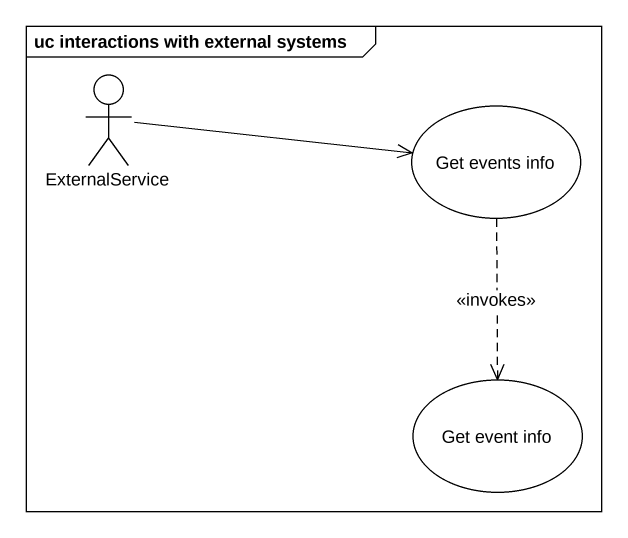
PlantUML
@startuml
mainframe uc interactions with external systems
actor ExternalService
usecase "Get events info" as Get_events_info
usecase "Get event info" as Get_event_info
ExternalService -right-> Get_events_info
Get_events_info ..> Get_event_info : <<invokes>>
@enduml
